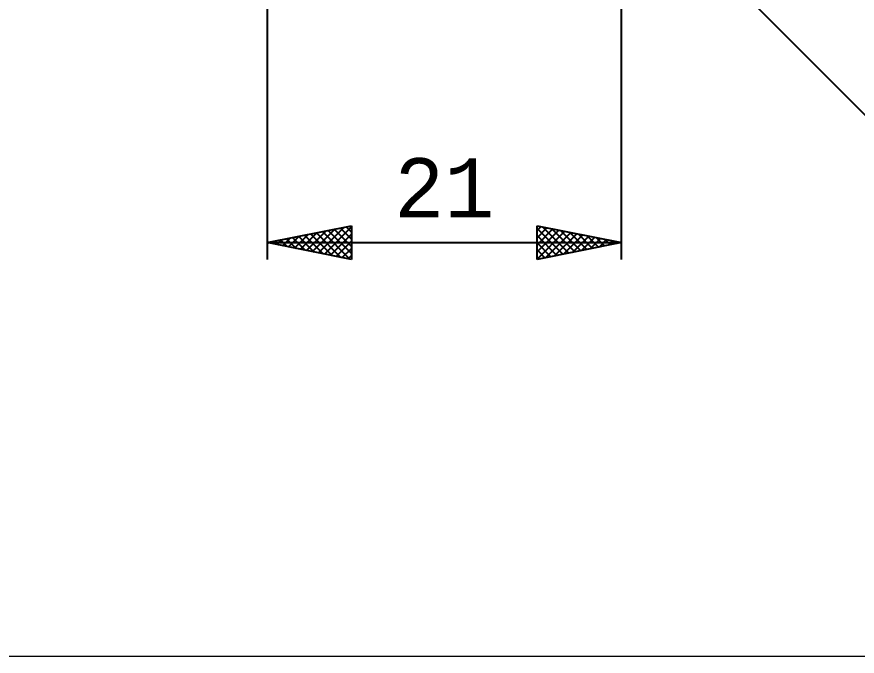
# Model space of a CAD drawing. Header units: millimetres. Extents: x -85 to 89, y -50 to 71.
# Drawn here: x -8.84 to 40.98, y -49.5 to -11.63 of the extents above; entities that cross this region are included whole.
import ezdxf
from ezdxf.enums import TextEntityAlignment as Align

# ---------------------------------------------------------------- set-up
doc = ezdxf.new("R2010")
doc.units = ezdxf.units.MM
doc.header["$LTSCALE"] = 7.1
doc.layers.add('2', color=7, linetype='CONTINUOUS')
doc.layers.add('INFTOTAL', color=9, linetype='CONTINUOUS')
doc.styles.get("Standard").update_dxf_attribs({"font": 'Monospac821 BT'})

msp = doc.modelspace()

# ---------------------------------------------------------------- linework, layer by layer
at = {"layer": '2', "color": 7, "linetype": 'CONTINUOUS', "lineweight": 25}
for p, q in [((27, -26), (27, 0)), ((26.971, -2.971), (49.598, -25.598)), ((6, -3), (6, -26)), ((6, -25), (11, -24)), ((7.979, -25.396), (8.969, -24.406)), ((8.333, -25.467), (9.499, -24.3)), ((8.686, -25.537), (10.03, -24.194)), ((9.04, -25.608), (10.56, -24.088)), ((9.273, -24.345), (10.909, -25.982)), ((9.394, -25.679), (11, -24.072)), ((9.626, -24.275), (11, -25.649)), ((9.98, -24.204), (11, -25.224)), ((10.333, -24.133), (11, -24.8)), ((10.687, -24.063), (11, -24.376)), ((11, -24), (11, -26)), ((22, -26), (22, -24)), ((22, -24), (27, -25)), ((22, -24.283), (22.236, -24.047)), ((22, -24.708), (22.59, -24.118)), ((22, -24.165), (23.529, -25.694)), ((22, -25.132), (22.943, -24.189)), ((22, -25.556), (23.297, -24.259)), ((22, -25.98), (23.65, -24.33)), ((22.324, -24.065), (23.883, -25.623)), ((22.506, -25.899), (24.004, -24.401)), ((22.855, -24.171), (24.236, -25.553)), ((23.385, -24.277), (24.59, -25.482)), ((23.915, -24.383), (24.943, -25.411)), ((6.565, -25.113), (6.848, -24.83)), ((6.798, -24.84), (7.196, -25.239)), ((6.919, -25.184), (7.378, -24.724)), ((7.151, -24.77), (7.727, -25.345)), ((7.272, -25.254), (7.908, -24.618)), ((7.505, -24.699), (8.257, -25.451)), ((7.626, -25.325), (8.439, -24.512)), ((7.858, -24.628), (8.787, -25.557)), ((8.212, -24.558), (9.318, -25.664)), ((8.565, -24.487), (9.848, -25.77)), ((8.919, -24.416), (10.378, -25.876)), ((9.747, -25.749), (11, -24.497)), ((22, -24.589), (23.176, -25.765)), ((23.036, -25.793), (24.357, -24.471)), ((23.566, -25.687), (24.711, -24.542)), ((24.097, -25.581), (25.065, -24.613)), ((24.446, -24.489), (25.297, -25.341)), ((24.627, -25.475), (25.418, -24.684)), ((24.976, -24.595), (25.651, -25.27)), ((25.157, -25.369), (25.772, -24.754)), ((25.506, -24.701), (26.004, -25.199)), ((25.688, -25.262), (26.125, -24.825)), ((26.037, -24.807), (26.358, -25.128)), ((26.218, -25.156), (26.479, -24.896)), ((6, -25), (27, -25)), ((11, -26), (6, -25)), ((6.091, -24.982), (6.136, -25.027)), ((6.212, -25.042), (6.317, -24.937)), ((6.444, -24.911), (6.666, -25.133)), ((10.101, -25.82), (11, -24.921)), ((10.454, -25.891), (11, -25.345)), ((27, -25), (22, -26)), ((22, -25.013), (22.822, -25.836)), ((26.567, -24.913), (26.711, -25.058)), ((26.748, -25.05), (26.832, -24.966)), ((10.808, -25.962), (11, -25.769)), ((22, -25.438), (22.469, -25.906)), ((22, -25.862), (22.115, -25.977))]:
    msp.add_line(p, q, dxfattribs=at)
at = {"layer": 'INFTOTAL', "color": 9, "linetype": 'CONTINUOUS', "lineweight": 18}
msp.add_line((-84.8, -49.5), (89.1, -49.5), dxfattribs=at)

# ---------------------------------------------------------------- texts
at = {"layer": '2', "color": 7, "linetype": 'CONTINUOUS', "lineweight": 25}
msp.add_text('21', height=3.5, dxfattribs=at).set_placement((16.5, -23.5), align=Align.CENTER)

doc.saveas('drawing.dxf')
